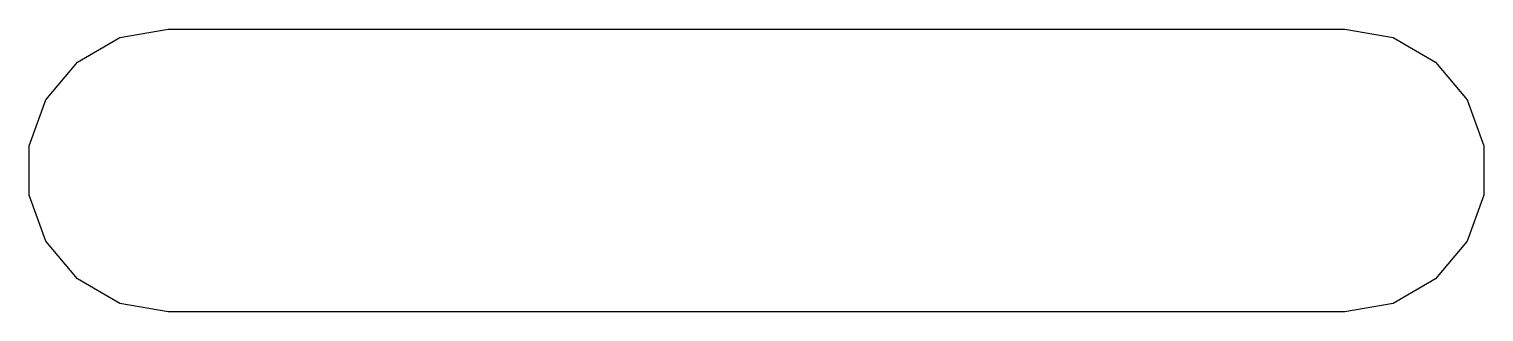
# Model space of a CAD drawing. Extents: x -2.5 to 29.1, y -2.1 to 32.5.
# Drawn here: x 7.776 to 8.549, y 12.075 to 12.225 of the extents above; entities that cross this region are included whole.
import ezdxf

# ---------------------------------------------------------------- set-up
doc = ezdxf.new("R2010")
doc.units = 0
doc.header["$MEASUREMENT"] = 0
doc.layers.add('BLACK', color=7, linetype='CONTINUOUS')

msp = doc.modelspace()

# ---------------------------------------------------------------- linework, layer by layer
at = {"layer": 'Black'}
for p, q in [((7.82435, 12.2205), (7.85, 12.225)), ((7.85, 12.225), (8.475, 12.225)), ((8.475, 12.225), (8.50065, 12.2205)), ((7.80179, 12.2075), (7.82435, 12.2205)), ((8.50065, 12.2205), (8.52321, 12.2075)), ((7.78505, 12.1875), (7.80179, 12.2075)), ((8.52321, 12.2075), (8.53995, 12.1875)), ((7.77614, 12.163), (7.78505, 12.1875)), ((8.53995, 12.1875), (8.54886, 12.163)), ((7.77614, 12.137), (7.77614, 12.163)), ((8.54886, 12.163), (8.54886, 12.137)), ((7.78505, 12.1125), (7.77614, 12.137)), ((8.54886, 12.137), (8.53995, 12.1125)), ((7.80179, 12.0925), (7.78505, 12.1125)), ((8.53995, 12.1125), (8.52321, 12.0925)), ((7.82435, 12.0795), (7.80179, 12.0925)), ((8.52321, 12.0925), (8.50065, 12.0795)), ((7.85, 12.075), (7.82435, 12.0795)), ((8.50065, 12.0795), (8.475, 12.075)), ((8.475, 12.075), (7.85, 12.075))]:
    msp.add_line(p, q, dxfattribs=at)

doc.saveas('drawing.dxf')
